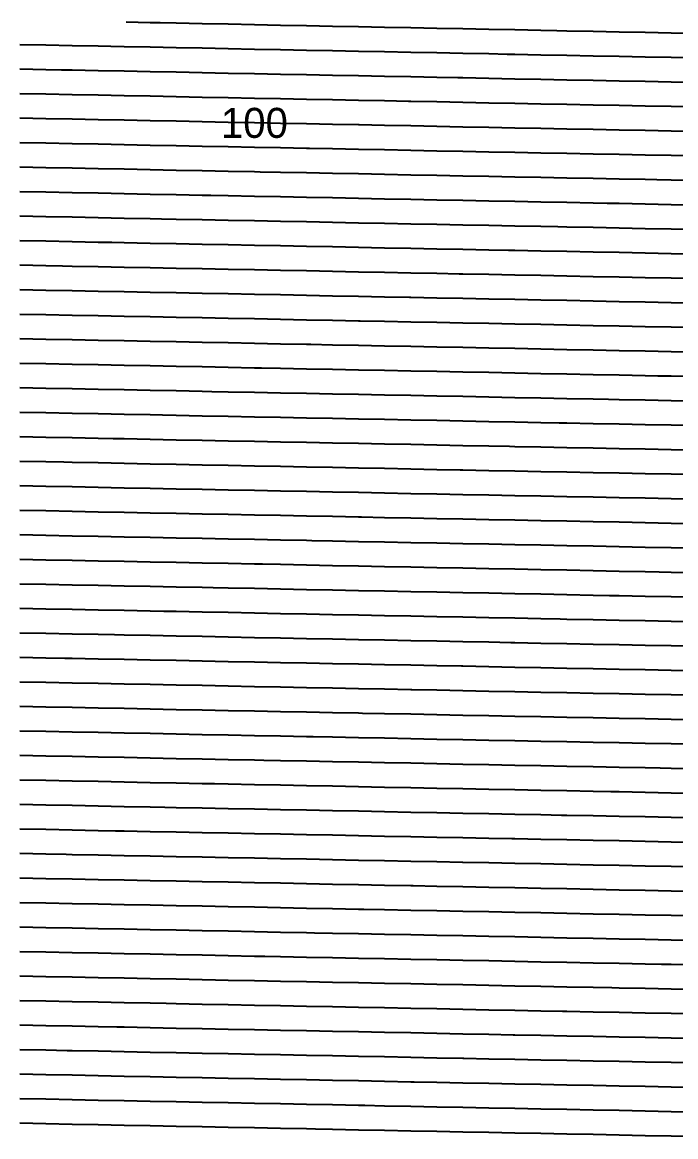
# Model space of a CAD drawing. Header units: metres. Extents: x 2416 to 4584, y 37 to 133.
# Drawn here: x 4137.8 to 4192.2, y 39.2 to 132 of the extents above; entities that cross this region are included whole.
import ezdxf
from ezdxf.enums import TextEntityAlignment as Align

# ---------------------------------------------------------------- set-up
doc = ezdxf.new("R2010")
doc.units = ezdxf.units.M
for name, color, linetype in [('Vs_100', 7, 'Continuous'), ('Vs_120', 7, 'Continuous'), ('Vs_140', 7, 'Continuous'), ('Vs_160', 7, 'Continuous'), ('Vs_180', 7, 'Continuous'), ('Vs_20', 7, 'Continuous'), ('Vs_200', 7, 'Continuous'), ('Vs_220', 7, 'Continuous'), ('Vs_240', 7, 'Continuous'), ('Vs_260', 7, 'Continuous'), ('Vs_280', 7, 'Continuous'), ('Vs_300', 7, 'Continuous'), ('Vs_320', 7, 'Continuous'), ('Vs_340', 7, 'Continuous'), ('Vs_360', 7, 'Continuous'), ('Vs_380', 7, 'Continuous'), ('Vs_40', 7, 'Continuous'), ('Vs_400', 7, 'Continuous'), ('Vs_420', 7, 'Continuous'), ('Vs_440', 7, 'Continuous'), ('Vs_460', 7, 'Continuous'), ('Vs_480', 7, 'Continuous'), ('Vs_500', 7, 'Continuous'), ('Vs_520', 7, 'Continuous'), ('Vs_540', 7, 'Continuous'), ('Vs_560', 7, 'Continuous'), ('Vs_580', 7, 'Continuous'), ('Vs_60', 7, 'Continuous'), ('Vs_600', 7, 'Continuous'), ('Vs_620', 7, 'Continuous'), ('Vs_640', 7, 'Continuous'), ('Vs_660', 7, 'Continuous'), ('Vs_680', 7, 'Continuous'), ('Vs_700', 7, 'Continuous'), ('Vs_720', 7, 'Continuous'), ('Vs_740', 7, 'Continuous'), ('Vs_760', 7, 'Continuous'), ('Vs_780', 7, 'Continuous'), ('Vs_80', 7, 'Continuous'), ('Vs_800', 7, 'Continuous'), ('Vs_820', 7, 'Continuous'), ('Vs_840', 7, 'Continuous'), ('Vs_860', 7, 'Continuous'), ('Vs_880', 7, 'Continuous'), ('Vs_900', 7, 'Continuous'), ('Vs_920', 7, 'Continuous')]:
    doc.layers.add(name, color=color, linetype=linetype)

msp = doc.modelspace()

# ---------------------------------------------------------------- linework, layer by layer
at = {"layer": 'Vs_100'}
msp.add_lwpolyline([(4193.948, 122.9), (4191.78, 122.943), (4189.612, 122.986), (4187.444, 123.029), (4185.275, 123.072), (4183.107, 123.115), (4180.939, 123.158), (4178.771, 123.2), (4176.603, 123.243), (4174.435, 123.286), (4172.267, 123.329), (4170.099, 123.372), (4167.931, 123.415), (4165.802, 123.457), (4165.763, 123.458), (4163.595, 123.501), (4161.427, 123.544), (4159.259, 123.587), (4157.091, 123.63), (4154.923, 123.673), (4152.754, 123.716), (4150.586, 123.759), (4148.418, 123.801), (4146.25, 123.844), (4144.082, 123.887), (4141.914, 123.93), (4139.746, 123.973), (4137.578, 124.016)], dxfattribs=at)
at = {"layer": 'Vs_120'}
msp.add_lwpolyline([(4193.948, 120.859), (4191.78, 120.902), (4189.612, 120.945), (4187.444, 120.988), (4185.275, 121.03), (4183.107, 121.073), (4180.939, 121.116), (4178.771, 121.159), (4176.603, 121.202), (4174.435, 121.245), (4172.267, 121.288), (4170.099, 121.331), (4167.931, 121.374), (4165.763, 121.417), (4163.595, 121.46), (4161.69, 121.497), (4161.427, 121.503), (4159.259, 121.546), (4157.091, 121.589), (4154.923, 121.631), (4152.754, 121.674), (4150.586, 121.717), (4148.418, 121.76), (4146.25, 121.803), (4144.082, 121.846), (4141.914, 121.889), (4139.746, 121.932), (4137.578, 121.975)], dxfattribs=at)
at = {"layer": 'Vs_140'}
msp.add_lwpolyline([(4193.948, 118.818), (4191.78, 118.86), (4190.571, 118.884), (4189.612, 118.903), (4187.444, 118.946), (4185.275, 118.989), (4183.107, 119.032), (4180.939, 119.075), (4178.771, 119.118), (4176.603, 119.161), (4174.435, 119.204), (4172.267, 119.247), (4170.099, 119.29), (4167.931, 119.333), (4165.763, 119.376), (4163.595, 119.419), (4161.427, 119.461), (4159.259, 119.504), (4157.578, 119.538), (4157.091, 119.547), (4154.923, 119.59), (4152.754, 119.633), (4150.586, 119.676), (4148.418, 119.719), (4146.25, 119.762), (4144.082, 119.805), (4141.914, 119.848), (4139.746, 119.891), (4137.578, 119.934)], dxfattribs=at)
at = {"layer": 'Vs_160'}
msp.add_lwpolyline([(4193.948, 116.776), (4191.78, 116.819), (4189.612, 116.862), (4187.444, 116.905), (4186.459, 116.925), (4185.275, 116.948), (4183.107, 116.991), (4180.939, 117.034), (4178.771, 117.077), (4176.603, 117.12), (4174.435, 117.163), (4172.267, 117.206), (4170.099, 117.249), (4167.931, 117.291), (4165.763, 117.334), (4163.595, 117.377), (4161.427, 117.42), (4159.259, 117.463), (4157.091, 117.506), (4154.923, 117.549), (4153.466, 117.578), (4152.754, 117.592), (4150.586, 117.635), (4148.418, 117.678), (4146.25, 117.721), (4144.082, 117.764), (4141.914, 117.807), (4139.746, 117.85), (4137.578, 117.892)], dxfattribs=at)
at = {"layer": 'Vs_180'}
msp.add_lwpolyline([(4193.948, 114.735), (4191.78, 114.778), (4189.612, 114.821), (4187.444, 114.864), (4185.275, 114.907), (4183.107, 114.95), (4182.347, 114.965), (4180.939, 114.993), (4178.771, 115.036), (4176.603, 115.079), (4174.435, 115.121), (4172.267, 115.164), (4170.099, 115.207), (4167.931, 115.25), (4165.763, 115.293), (4163.595, 115.336), (4161.427, 115.379), (4159.259, 115.422), (4157.091, 115.465), (4154.923, 115.508), (4152.754, 115.551), (4150.586, 115.594), (4149.354, 115.618), (4148.418, 115.637), (4146.25, 115.68), (4144.082, 115.722), (4141.914, 115.765), (4139.746, 115.808), (4137.578, 115.851)], dxfattribs=at)
at = {"layer": 'Vs_20'}
msp.add_lwpolyline([(4193.948, 131.065), (4191.78, 131.108), (4189.612, 131.151), (4187.444, 131.194), (4185.275, 131.237), (4183.107, 131.279), (4182.249, 131.296), (4180.939, 131.322), (4178.771, 131.365), (4176.603, 131.408), (4174.435, 131.451), (4172.267, 131.494), (4170.099, 131.537), (4167.931, 131.58), (4165.763, 131.623), (4163.595, 131.666), (4161.427, 131.709), (4159.259, 131.752), (4157.091, 131.795), (4154.923, 131.838), (4152.754, 131.88), (4150.586, 131.923), (4149.257, 131.95), (4148.418, 131.966), (4146.416, 132.006)], dxfattribs=at)
at = {"layer": 'Vs_200'}
msp.add_lwpolyline([(4193.948, 112.694), (4191.78, 112.737), (4189.612, 112.78), (4187.444, 112.823), (4185.275, 112.866), (4183.107, 112.909), (4180.939, 112.951), (4178.771, 112.994), (4178.235, 113.005), (4176.603, 113.037), (4174.435, 113.08), (4172.267, 113.123), (4170.099, 113.166), (4167.931, 113.209), (4165.763, 113.252), (4163.595, 113.295), (4161.427, 113.338), (4159.259, 113.381), (4157.091, 113.424), (4154.923, 113.467), (4152.754, 113.51), (4150.586, 113.552), (4148.418, 113.595), (4146.25, 113.638), (4145.242, 113.658), (4144.082, 113.681), (4141.914, 113.724), (4139.746, 113.767), (4137.578, 113.81)], dxfattribs=at)
at = {"layer": 'Vs_220'}
msp.add_lwpolyline([(4193.948, 110.653), (4191.78, 110.696), (4189.612, 110.739), (4187.444, 110.781), (4185.275, 110.824), (4183.107, 110.867), (4180.939, 110.91), (4178.771, 110.953), (4176.603, 110.996), (4174.435, 111.039), (4174.123, 111.045), (4172.267, 111.082), (4170.099, 111.125), (4167.931, 111.168), (4165.763, 111.211), (4163.595, 111.254), (4161.427, 111.297), (4159.259, 111.34), (4157.091, 111.382), (4154.923, 111.425), (4152.754, 111.468), (4150.586, 111.511), (4148.418, 111.554), (4146.25, 111.597), (4144.082, 111.64), (4141.914, 111.683), (4141.13, 111.698), (4139.746, 111.726), (4137.578, 111.769)], dxfattribs=at)
at = {"layer": 'Vs_240'}
msp.add_lwpolyline([(4193.948, 108.611), (4191.78, 108.654), (4189.612, 108.697), (4187.444, 108.74), (4185.275, 108.783), (4183.107, 108.826), (4180.939, 108.869), (4178.771, 108.912), (4176.603, 108.955), (4174.435, 108.998), (4172.267, 109.041), (4170.099, 109.084), (4170.011, 109.085), (4167.931, 109.127), (4165.763, 109.17), (4163.595, 109.212), (4161.427, 109.255), (4159.259, 109.298), (4157.091, 109.341), (4154.923, 109.384), (4152.754, 109.427), (4150.586, 109.47), (4148.418, 109.513), (4146.25, 109.556), (4144.082, 109.599), (4141.914, 109.642), (4139.746, 109.685), (4137.578, 109.728)], dxfattribs=at)
at = {"layer": 'Vs_260'}
msp.add_lwpolyline([(4193.948, 106.57), (4191.78, 106.613), (4189.612, 106.656), (4187.444, 106.699), (4185.275, 106.742), (4183.107, 106.785), (4180.939, 106.828), (4178.771, 106.871), (4176.603, 106.914), (4174.435, 106.957), (4172.267, 107), (4170.099, 107.042), (4167.931, 107.085), (4165.9, 107.126), (4165.763, 107.128), (4163.595, 107.171), (4161.427, 107.214), (4159.259, 107.257), (4157.091, 107.3), (4154.923, 107.343), (4152.754, 107.386), (4150.586, 107.429), (4148.418, 107.472), (4146.25, 107.515), (4144.082, 107.558), (4141.914, 107.601), (4139.746, 107.643), (4137.578, 107.686)], dxfattribs=at)
at = {"layer": 'Vs_280'}
msp.add_lwpolyline([(4193.948, 104.529), (4191.78, 104.572), (4189.612, 104.615), (4187.444, 104.658), (4185.275, 104.701), (4183.107, 104.744), (4180.939, 104.787), (4178.771, 104.83), (4176.603, 104.872), (4174.435, 104.915), (4172.267, 104.958), (4170.099, 105.001), (4167.931, 105.044), (4165.763, 105.087), (4163.595, 105.13), (4161.788, 105.166), (4161.427, 105.173), (4159.259, 105.216), (4157.091, 105.259), (4154.923, 105.302), (4152.754, 105.345), (4150.586, 105.388), (4148.418, 105.431), (4146.25, 105.473), (4144.082, 105.516), (4141.914, 105.559), (4139.746, 105.602), (4137.578, 105.645)], dxfattribs=at)
at = {"layer": 'Vs_300'}
msp.add_lwpolyline([(4193.948, 102.488), (4191.78, 102.531), (4190.669, 102.553), (4189.612, 102.574), (4187.444, 102.617), (4185.275, 102.66), (4183.107, 102.702), (4180.939, 102.745), (4178.771, 102.788), (4176.603, 102.831), (4174.435, 102.874), (4172.267, 102.917), (4170.099, 102.96), (4167.931, 103.003), (4165.763, 103.046), (4163.595, 103.089), (4161.427, 103.132), (4159.259, 103.175), (4157.676, 103.206), (4157.091, 103.218), (4154.923, 103.261), (4152.754, 103.303), (4150.586, 103.346), (4148.418, 103.389), (4146.25, 103.432), (4144.082, 103.475), (4141.914, 103.518), (4139.746, 103.561), (4137.578, 103.604)], dxfattribs=at)
at = {"layer": 'Vs_320'}
msp.add_lwpolyline([(4193.948, 100.447), (4191.78, 100.49), (4189.612, 100.532), (4187.444, 100.575), (4186.557, 100.593), (4185.275, 100.618), (4183.107, 100.661), (4180.939, 100.704), (4178.771, 100.747), (4176.603, 100.79), (4174.435, 100.833), (4172.267, 100.876), (4170.099, 100.919), (4167.931, 100.962), (4165.763, 101.005), (4163.595, 101.048), (4161.427, 101.091), (4159.259, 101.133), (4157.091, 101.176), (4154.923, 101.219), (4153.564, 101.246), (4152.754, 101.262), (4150.586, 101.305), (4148.418, 101.348), (4146.25, 101.391), (4144.082, 101.434), (4141.914, 101.477), (4139.746, 101.52), (4137.578, 101.563)], dxfattribs=at)
at = {"layer": 'Vs_340'}
msp.add_lwpolyline([(4193.948, 98.405), (4191.78, 98.448), (4189.612, 98.491), (4187.444, 98.534), (4185.275, 98.577), (4183.107, 98.62), (4182.445, 98.633), (4180.939, 98.663), (4178.771, 98.706), (4176.603, 98.749), (4174.435, 98.792), (4172.267, 98.835), (4170.099, 98.878), (4167.931, 98.921), (4165.763, 98.963), (4163.595, 99.006), (4161.427, 99.049), (4159.259, 99.092), (4157.091, 99.135), (4154.923, 99.178), (4152.754, 99.221), (4150.586, 99.264), (4149.452, 99.286), (4148.418, 99.307), (4146.25, 99.35), (4144.082, 99.393), (4141.914, 99.436), (4139.746, 99.479), (4137.578, 99.522)], dxfattribs=at)
at = {"layer": 'Vs_360'}
msp.add_lwpolyline([(4193.948, 96.364), (4191.78, 96.407), (4189.612, 96.45), (4187.444, 96.493), (4185.275, 96.536), (4183.107, 96.579), (4180.939, 96.622), (4178.771, 96.665), (4178.333, 96.673), (4176.603, 96.708), (4174.435, 96.751), (4172.267, 96.793), (4170.099, 96.836), (4167.931, 96.879), (4165.763, 96.922), (4163.595, 96.965), (4161.427, 97.008), (4159.259, 97.051), (4157.091, 97.094), (4154.923, 97.137), (4152.754, 97.18), (4150.586, 97.223), (4148.418, 97.266), (4146.25, 97.309), (4145.34, 97.327), (4144.082, 97.352), (4141.914, 97.394), (4139.746, 97.437), (4137.578, 97.48)], dxfattribs=at)
at = {"layer": 'Vs_380'}
msp.add_lwpolyline([(4193.948, 94.323), (4191.78, 94.366), (4189.612, 94.409), (4187.444, 94.452), (4185.275, 94.495), (4183.107, 94.538), (4180.939, 94.581), (4178.771, 94.623), (4176.603, 94.666), (4174.435, 94.709), (4174.221, 94.714), (4172.267, 94.752), (4170.099, 94.795), (4167.931, 94.838), (4165.763, 94.881), (4163.595, 94.924), (4161.427, 94.967), (4159.259, 95.01), (4157.091, 95.053), (4154.923, 95.096), (4152.754, 95.139), (4150.586, 95.182), (4148.418, 95.224), (4146.25, 95.267), (4144.082, 95.31), (4141.914, 95.353), (4141.228, 95.367), (4139.746, 95.396), (4137.578, 95.439)], dxfattribs=at)
at = {"layer": 'Vs_40'}
msp.add_lwpolyline([(4193.948, 129.024), (4191.78, 129.067), (4189.612, 129.109), (4187.444, 129.152), (4185.275, 129.195), (4183.107, 129.238), (4180.939, 129.281), (4178.771, 129.324), (4178.138, 129.337), (4176.603, 129.367), (4174.435, 129.41), (4172.267, 129.453), (4170.099, 129.496), (4167.931, 129.539), (4165.763, 129.582), (4163.595, 129.625), (4161.427, 129.668), (4159.259, 129.71), (4157.091, 129.753), (4154.923, 129.796), (4152.754, 129.839), (4150.586, 129.882), (4148.418, 129.925), (4146.25, 129.968), (4145.145, 129.99), (4144.082, 130.011), (4141.914, 130.054), (4139.746, 130.097), (4137.578, 130.14)], dxfattribs=at)
at = {"layer": 'Vs_400'}
msp.add_lwpolyline([(4193.948, 92.282), (4191.78, 92.325), (4189.612, 92.368), (4187.444, 92.411), (4185.275, 92.453), (4183.107, 92.496), (4180.939, 92.539), (4178.771, 92.582), (4176.603, 92.625), (4174.435, 92.668), (4172.267, 92.711), (4170.109, 92.754), (4170.099, 92.754), (4167.931, 92.797), (4165.763, 92.84), (4163.595, 92.883), (4161.427, 92.926), (4159.259, 92.969), (4157.091, 93.012), (4154.923, 93.054), (4152.754, 93.097), (4150.586, 93.14), (4148.418, 93.183), (4146.25, 93.226), (4144.082, 93.269), (4141.914, 93.312), (4139.746, 93.355), (4137.578, 93.398)], dxfattribs=at)
at = {"layer": 'Vs_420'}
msp.add_lwpolyline([(4193.948, 90.241), (4191.78, 90.283), (4189.612, 90.326), (4187.444, 90.369), (4185.275, 90.412), (4183.107, 90.455), (4180.939, 90.498), (4178.771, 90.541), (4176.603, 90.584), (4174.435, 90.627), (4172.267, 90.67), (4170.099, 90.713), (4167.931, 90.756), (4165.997, 90.794), (4165.763, 90.799), (4163.595, 90.842), (4161.427, 90.884), (4159.259, 90.927), (4157.091, 90.97), (4154.923, 91.013), (4152.754, 91.056), (4150.586, 91.099), (4148.418, 91.142), (4146.25, 91.185), (4144.082, 91.228), (4141.914, 91.271), (4139.746, 91.314), (4137.578, 91.357)], dxfattribs=at)
at = {"layer": 'Vs_440'}
msp.add_lwpolyline([(4193.948, 88.199), (4191.78, 88.242), (4189.612, 88.285), (4187.444, 88.328), (4185.275, 88.371), (4183.107, 88.414), (4180.939, 88.457), (4178.771, 88.5), (4176.603, 88.543), (4174.435, 88.586), (4172.267, 88.629), (4170.099, 88.672), (4167.931, 88.714), (4165.763, 88.757), (4163.595, 88.8), (4161.885, 88.834), (4161.427, 88.843), (4159.259, 88.886), (4157.091, 88.929), (4154.923, 88.972), (4152.754, 89.015), (4150.586, 89.058), (4148.418, 89.101), (4146.25, 89.144), (4144.082, 89.187), (4141.914, 89.23), (4139.746, 89.273), (4137.578, 89.315)], dxfattribs=at)
at = {"layer": 'Vs_460'}
msp.add_lwpolyline([(4193.948, 86.158), (4191.78, 86.201), (4190.766, 86.221), (4189.612, 86.244), (4187.444, 86.287), (4185.275, 86.33), (4183.107, 86.373), (4180.939, 86.416), (4178.771, 86.459), (4176.603, 86.502), (4174.435, 86.544), (4172.267, 86.587), (4170.099, 86.63), (4167.931, 86.673), (4165.763, 86.716), (4163.595, 86.759), (4161.427, 86.802), (4159.259, 86.845), (4157.773, 86.874), (4157.091, 86.888), (4154.923, 86.931), (4152.754, 86.974), (4150.586, 87.017), (4148.418, 87.06), (4146.25, 87.103), (4144.082, 87.145), (4141.914, 87.188), (4139.746, 87.231), (4137.578, 87.274)], dxfattribs=at)
at = {"layer": 'Vs_480'}
msp.add_lwpolyline([(4193.948, 84.117), (4191.78, 84.16), (4189.612, 84.203), (4187.444, 84.246), (4186.654, 84.261), (4185.275, 84.289), (4183.107, 84.332), (4180.939, 84.374), (4178.771, 84.417), (4176.603, 84.46), (4174.435, 84.503), (4172.267, 84.546), (4170.099, 84.589), (4167.931, 84.632), (4165.763, 84.675), (4163.595, 84.718), (4161.427, 84.761), (4159.259, 84.804), (4157.091, 84.847), (4154.923, 84.89), (4153.661, 84.915), (4152.754, 84.933), (4150.586, 84.975), (4148.418, 85.018), (4146.25, 85.061), (4144.082, 85.104), (4141.914, 85.147), (4139.746, 85.19), (4137.578, 85.233)], dxfattribs=at)
at = {"layer": 'Vs_500'}
msp.add_lwpolyline([(4193.948, 82.076), (4191.78, 82.119), (4189.612, 82.162), (4187.444, 82.204), (4185.275, 82.247), (4183.107, 82.29), (4182.542, 82.302), (4180.939, 82.333), (4178.771, 82.376), (4176.603, 82.419), (4174.435, 82.462), (4172.267, 82.505), (4170.099, 82.548), (4167.931, 82.591), (4165.763, 82.634), (4163.595, 82.677), (4161.427, 82.72), (4159.259, 82.763), (4157.091, 82.805), (4154.923, 82.848), (4152.754, 82.891), (4150.586, 82.934), (4149.55, 82.955), (4148.418, 82.977), (4146.25, 83.02), (4144.082, 83.063), (4141.914, 83.106), (4139.746, 83.149), (4137.578, 83.192)], dxfattribs=at)
at = {"layer": 'Vs_520'}
msp.add_lwpolyline([(4193.948, 80.034), (4191.78, 80.077), (4189.612, 80.12), (4187.444, 80.163), (4185.275, 80.206), (4183.107, 80.249), (4180.939, 80.292), (4178.771, 80.335), (4178.43, 80.342), (4176.603, 80.378), (4174.435, 80.421), (4172.267, 80.464), (4170.099, 80.507), (4167.931, 80.55), (4165.763, 80.593), (4163.595, 80.635), (4161.427, 80.678), (4159.259, 80.721), (4157.091, 80.764), (4154.923, 80.807), (4152.754, 80.85), (4150.586, 80.893), (4148.418, 80.936), (4146.25, 80.979), (4145.438, 80.995), (4144.082, 81.022), (4141.914, 81.065), (4139.746, 81.108), (4137.578, 81.151)], dxfattribs=at)
at = {"layer": 'Vs_540'}
msp.add_lwpolyline([(4193.948, 77.993), (4191.78, 78.036), (4189.612, 78.079), (4187.444, 78.122), (4185.275, 78.165), (4183.107, 78.208), (4180.939, 78.251), (4178.771, 78.294), (4176.603, 78.337), (4174.435, 78.38), (4174.319, 78.382), (4172.267, 78.423), (4170.099, 78.465), (4167.931, 78.508), (4165.763, 78.551), (4163.595, 78.594), (4161.427, 78.637), (4159.259, 78.68), (4157.091, 78.723), (4154.923, 78.766), (4152.754, 78.809), (4150.586, 78.852), (4148.418, 78.895), (4146.25, 78.938), (4144.082, 78.981), (4141.914, 79.024), (4141.326, 79.035), (4139.746, 79.066), (4137.578, 79.109)], dxfattribs=at)
at = {"layer": 'Vs_560'}
msp.add_lwpolyline([(4193.948, 75.952), (4191.78, 75.995), (4189.612, 76.038), (4187.444, 76.081), (4185.275, 76.124), (4183.107, 76.167), (4180.939, 76.21), (4178.771, 76.253), (4176.603, 76.295), (4174.435, 76.338), (4172.267, 76.381), (4170.207, 76.422), (4170.099, 76.424), (4167.931, 76.467), (4165.763, 76.51), (4163.595, 76.553), (4161.427, 76.596), (4159.259, 76.639), (4157.091, 76.682), (4154.923, 76.725), (4152.754, 76.768), (4150.586, 76.811), (4148.418, 76.854), (4146.25, 76.896), (4144.082, 76.939), (4141.914, 76.982), (4139.746, 77.025), (4137.578, 77.068)], dxfattribs=at)
at = {"layer": 'Vs_580'}
msp.add_lwpolyline([(4193.948, 73.911), (4191.78, 73.954), (4189.612, 73.997), (4187.444, 74.04), (4185.275, 74.083), (4183.107, 74.125), (4180.939, 74.168), (4178.771, 74.211), (4176.603, 74.254), (4174.435, 74.297), (4172.267, 74.34), (4170.099, 74.383), (4167.931, 74.426), (4166.095, 74.462), (4165.763, 74.469), (4163.595, 74.512), (4161.427, 74.555), (4159.259, 74.598), (4157.091, 74.641), (4154.923, 74.684), (4152.754, 74.726), (4150.586, 74.769), (4148.418, 74.812), (4146.25, 74.855), (4144.082, 74.898), (4141.914, 74.941), (4139.746, 74.984), (4137.578, 75.027)], dxfattribs=at)
at = {"layer": 'Vs_60'}
msp.add_lwpolyline([(4193.948, 126.982), (4191.78, 127.025), (4189.612, 127.068), (4187.444, 127.111), (4185.275, 127.154), (4183.107, 127.197), (4180.939, 127.24), (4178.771, 127.283), (4176.603, 127.326), (4174.435, 127.369), (4174.026, 127.377), (4172.267, 127.412), (4170.099, 127.455), (4167.931, 127.498), (4165.763, 127.54), (4163.595, 127.583), (4161.427, 127.626), (4159.259, 127.669), (4157.091, 127.712), (4154.923, 127.755), (4152.754, 127.798), (4150.586, 127.841), (4148.418, 127.884), (4146.25, 127.927), (4144.082, 127.97), (4141.914, 128.013), (4141.033, 128.03), (4139.746, 128.056), (4137.578, 128.099)], dxfattribs=at)
at = {"layer": 'Vs_600'}
msp.add_lwpolyline([(4193.948, 71.87), (4191.78, 71.913), (4189.612, 71.955), (4187.444, 71.998), (4185.275, 72.041), (4183.107, 72.084), (4180.939, 72.127), (4178.771, 72.17), (4176.603, 72.213), (4174.435, 72.256), (4172.267, 72.299), (4170.099, 72.342), (4167.931, 72.385), (4165.763, 72.428), (4163.595, 72.471), (4161.983, 72.503), (4161.427, 72.514), (4159.259, 72.556), (4157.091, 72.599), (4154.923, 72.642), (4152.754, 72.685), (4150.586, 72.728), (4148.418, 72.771), (4146.25, 72.814), (4144.082, 72.857), (4141.914, 72.9), (4139.746, 72.943), (4137.578, 72.986)], dxfattribs=at)
at = {"layer": 'Vs_620'}
msp.add_lwpolyline([(4193.948, 69.828), (4191.78, 69.871), (4190.864, 69.889), (4189.612, 69.914), (4187.444, 69.957), (4185.275, 70), (4183.107, 70.043), (4180.939, 70.086), (4178.771, 70.129), (4176.603, 70.172), (4174.435, 70.215), (4172.267, 70.258), (4170.099, 70.301), (4167.931, 70.344), (4165.763, 70.386), (4163.595, 70.429), (4161.427, 70.472), (4159.259, 70.515), (4157.871, 70.543), (4157.091, 70.558), (4154.923, 70.601), (4152.754, 70.644), (4150.586, 70.687), (4148.418, 70.73), (4146.25, 70.773), (4144.082, 70.816), (4141.914, 70.859), (4139.746, 70.902), (4137.578, 70.945)], dxfattribs=at)
at = {"layer": 'Vs_640'}
msp.add_lwpolyline([(4193.948, 67.787), (4191.78, 67.83), (4189.612, 67.873), (4187.444, 67.916), (4186.752, 67.93), (4185.275, 67.959), (4183.107, 68.002), (4180.939, 68.045), (4178.771, 68.088), (4176.603, 68.131), (4174.435, 68.174), (4172.267, 68.216), (4170.099, 68.259), (4167.931, 68.302), (4165.763, 68.345), (4163.595, 68.388), (4161.427, 68.431), (4159.259, 68.474), (4157.091, 68.517), (4154.923, 68.56), (4153.759, 68.583), (4152.754, 68.603), (4150.586, 68.646), (4148.418, 68.689), (4146.25, 68.732), (4144.082, 68.775), (4141.914, 68.817), (4139.746, 68.86), (4137.578, 68.903)], dxfattribs=at)
at = {"layer": 'Vs_660'}
msp.add_lwpolyline([(4193.948, 65.746), (4191.78, 65.789), (4189.612, 65.832), (4187.444, 65.875), (4185.275, 65.918), (4183.107, 65.961), (4182.64, 65.97), (4180.939, 66.004), (4178.771, 66.046), (4176.603, 66.089), (4174.435, 66.132), (4172.267, 66.175), (4170.099, 66.218), (4167.931, 66.261), (4165.763, 66.304), (4163.595, 66.347), (4161.427, 66.39), (4159.259, 66.433), (4157.091, 66.476), (4154.923, 66.519), (4152.754, 66.562), (4150.586, 66.605), (4149.647, 66.623), (4148.418, 66.647), (4146.25, 66.69), (4144.082, 66.733), (4141.914, 66.776), (4139.746, 66.819), (4137.578, 66.862)], dxfattribs=at)
at = {"layer": 'Vs_680'}
msp.add_lwpolyline([(4193.948, 63.705), (4191.78, 63.748), (4189.612, 63.791), (4187.444, 63.834), (4185.275, 63.876), (4183.107, 63.919), (4180.939, 63.962), (4178.771, 64.005), (4178.528, 64.01), (4176.603, 64.048), (4174.435, 64.091), (4172.267, 64.134), (4170.099, 64.177), (4167.931, 64.22), (4165.763, 64.263), (4163.595, 64.306), (4161.427, 64.349), (4159.259, 64.392), (4157.091, 64.435), (4154.923, 64.477), (4152.754, 64.52), (4150.586, 64.563), (4148.418, 64.606), (4146.25, 64.649), (4145.535, 64.663), (4144.082, 64.692), (4141.914, 64.735), (4139.746, 64.778), (4137.578, 64.821)], dxfattribs=at)
at = {"layer": 'Vs_700'}
msp.add_lwpolyline([(4193.948, 61.664), (4191.78, 61.706), (4189.612, 61.749), (4187.444, 61.792), (4185.275, 61.835), (4183.107, 61.878), (4180.939, 61.921), (4178.771, 61.964), (4176.603, 62.007), (4174.435, 62.05), (4174.416, 62.05), (4172.267, 62.093), (4170.099, 62.136), (4167.931, 62.179), (4165.763, 62.222), (4163.595, 62.265), (4161.427, 62.307), (4159.259, 62.35), (4157.091, 62.393), (4154.923, 62.436), (4152.754, 62.479), (4150.586, 62.522), (4148.418, 62.565), (4146.25, 62.608), (4144.082, 62.651), (4141.914, 62.694), (4141.423, 62.704), (4139.746, 62.737), (4137.578, 62.78)], dxfattribs=at)
at = {"layer": 'Vs_720'}
msp.add_lwpolyline([(4193.948, 59.622), (4191.78, 59.665), (4189.612, 59.708), (4187.444, 59.751), (4185.275, 59.794), (4183.107, 59.837), (4180.939, 59.88), (4178.771, 59.923), (4176.603, 59.966), (4174.435, 60.009), (4172.267, 60.052), (4170.304, 60.09), (4170.099, 60.095), (4167.931, 60.137), (4165.763, 60.18), (4163.595, 60.223), (4161.427, 60.266), (4159.259, 60.309), (4157.091, 60.352), (4154.923, 60.395), (4152.754, 60.438), (4150.586, 60.481), (4148.418, 60.524), (4146.25, 60.567), (4144.082, 60.61), (4141.914, 60.653), (4139.746, 60.696), (4137.578, 60.738)], dxfattribs=at)
at = {"layer": 'Vs_740'}
msp.add_lwpolyline([(4193.948, 57.581), (4191.78, 57.624), (4189.612, 57.667), (4187.444, 57.71), (4185.275, 57.753), (4183.107, 57.796), (4180.939, 57.839), (4178.771, 57.882), (4176.603, 57.925), (4174.435, 57.967), (4172.267, 58.01), (4170.099, 58.053), (4167.931, 58.096), (4166.192, 58.131), (4165.763, 58.139), (4163.595, 58.182), (4161.427, 58.225), (4159.259, 58.268), (4157.091, 58.311), (4154.923, 58.354), (4152.754, 58.397), (4150.586, 58.44), (4148.418, 58.483), (4146.25, 58.526), (4144.082, 58.568), (4141.914, 58.611), (4139.746, 58.654), (4137.578, 58.697)], dxfattribs=at)
at = {"layer": 'Vs_760'}
msp.add_lwpolyline([(4193.948, 55.54), (4191.78, 55.583), (4189.612, 55.626), (4187.444, 55.669), (4185.275, 55.712), (4183.107, 55.755), (4180.939, 55.797), (4178.771, 55.84), (4176.603, 55.883), (4174.435, 55.926), (4172.267, 55.969), (4170.099, 56.012), (4167.931, 56.055), (4165.763, 56.098), (4163.595, 56.141), (4162.081, 56.171), (4161.427, 56.184), (4159.259, 56.227), (4157.091, 56.27), (4154.923, 56.313), (4152.754, 56.356), (4150.586, 56.398), (4148.418, 56.441), (4146.25, 56.484), (4144.082, 56.527), (4141.914, 56.57), (4139.746, 56.613), (4137.578, 56.656)], dxfattribs=at)
at = {"layer": 'Vs_780'}
msp.add_lwpolyline([(4193.948, 53.499), (4191.78, 53.542), (4190.961, 53.558), (4189.612, 53.585), (4187.444, 53.627), (4185.275, 53.67), (4183.107, 53.713), (4180.939, 53.756), (4178.771, 53.799), (4176.603, 53.842), (4174.435, 53.885), (4172.267, 53.928), (4170.099, 53.971), (4167.931, 54.014), (4165.763, 54.057), (4163.595, 54.1), (4161.427, 54.143), (4159.259, 54.186), (4157.969, 54.211), (4157.091, 54.228), (4154.923, 54.271), (4152.754, 54.314), (4150.586, 54.357), (4148.418, 54.4), (4146.25, 54.443), (4144.082, 54.486), (4141.914, 54.529), (4139.746, 54.572), (4137.578, 54.615)], dxfattribs=at)
at = {"layer": 'Vs_80'}
msp.add_lwpolyline([(4193.948, 124.941), (4191.78, 124.984), (4189.612, 125.027), (4187.444, 125.07), (4185.275, 125.113), (4183.107, 125.156), (4180.939, 125.199), (4178.771, 125.242), (4176.603, 125.285), (4174.435, 125.328), (4172.267, 125.37), (4170.099, 125.413), (4169.914, 125.417), (4167.931, 125.456), (4165.763, 125.499), (4163.595, 125.542), (4161.427, 125.585), (4159.259, 125.628), (4157.091, 125.671), (4154.923, 125.714), (4152.754, 125.757), (4150.586, 125.8), (4148.418, 125.843), (4146.25, 125.886), (4144.082, 125.929), (4141.914, 125.971), (4139.746, 126.014), (4137.578, 126.057)], dxfattribs=at)
at = {"layer": 'Vs_800'}
msp.add_lwpolyline([(4193.948, 51.457), (4191.78, 51.5), (4189.612, 51.543), (4187.444, 51.586), (4186.85, 51.598), (4185.275, 51.629), (4183.107, 51.672), (4180.939, 51.715), (4178.771, 51.758), (4176.603, 51.801), (4174.435, 51.844), (4172.267, 51.887), (4170.099, 51.93), (4167.931, 51.973), (4165.763, 52.016), (4163.595, 52.058), (4161.427, 52.101), (4159.259, 52.144), (4157.091, 52.187), (4154.923, 52.23), (4153.857, 52.251), (4152.754, 52.273), (4150.586, 52.316), (4148.418, 52.359), (4146.25, 52.402), (4144.082, 52.445), (4141.914, 52.488), (4139.746, 52.531), (4137.578, 52.574)], dxfattribs=at)
at = {"layer": 'Vs_820'}
msp.add_lwpolyline([(4193.948, 49.416), (4191.78, 49.459), (4189.612, 49.502), (4187.444, 49.545), (4185.275, 49.588), (4183.107, 49.631), (4182.738, 49.638), (4180.939, 49.674), (4178.771, 49.717), (4176.603, 49.76), (4174.435, 49.803), (4172.267, 49.846), (4170.099, 49.888), (4167.931, 49.931), (4165.763, 49.974), (4163.595, 50.017), (4161.427, 50.06), (4159.259, 50.103), (4157.091, 50.146), (4154.923, 50.189), (4152.754, 50.232), (4150.586, 50.275), (4149.745, 50.291), (4148.418, 50.318), (4146.25, 50.361), (4144.082, 50.404), (4141.914, 50.447), (4139.746, 50.489), (4137.578, 50.532)], dxfattribs=at)
at = {"layer": 'Vs_840'}
msp.add_lwpolyline([(4193.948, 47.375), (4191.78, 47.418), (4189.612, 47.461), (4187.444, 47.504), (4185.275, 47.547), (4183.107, 47.59), (4180.939, 47.633), (4178.771, 47.676), (4178.626, 47.678), (4176.603, 47.718), (4174.435, 47.761), (4172.267, 47.804), (4170.099, 47.847), (4167.931, 47.89), (4165.763, 47.933), (4163.595, 47.976), (4161.427, 48.019), (4159.259, 48.062), (4157.091, 48.105), (4154.923, 48.148), (4152.754, 48.191), (4150.586, 48.234), (4148.418, 48.277), (4146.25, 48.319), (4145.633, 48.332), (4144.082, 48.362), (4141.914, 48.405), (4139.746, 48.448), (4137.578, 48.491)], dxfattribs=at)
at = {"layer": 'Vs_860'}
msp.add_lwpolyline([(4193.948, 45.334), (4191.78, 45.377), (4189.612, 45.42), (4187.444, 45.463), (4185.275, 45.506), (4183.107, 45.548), (4180.939, 45.591), (4178.771, 45.634), (4176.603, 45.677), (4174.514, 45.719), (4174.435, 45.72), (4172.267, 45.763), (4170.099, 45.806), (4167.931, 45.849), (4165.763, 45.892), (4163.595, 45.935), (4161.427, 45.978), (4159.259, 46.021), (4157.091, 46.064), (4154.923, 46.107), (4152.754, 46.149), (4150.586, 46.192), (4148.418, 46.235), (4146.25, 46.278), (4144.082, 46.321), (4141.914, 46.364), (4141.521, 46.372), (4139.746, 46.407), (4137.578, 46.45)], dxfattribs=at)
at = {"layer": 'Vs_880'}
msp.add_lwpolyline([(4193.948, 43.293), (4191.78, 43.336), (4189.612, 43.378), (4187.444, 43.421), (4185.275, 43.464), (4183.107, 43.507), (4180.939, 43.55), (4178.771, 43.593), (4176.603, 43.636), (4174.435, 43.679), (4172.267, 43.722), (4170.402, 43.759), (4170.099, 43.765), (4167.931, 43.808), (4165.763, 43.851), (4163.595, 43.894), (4161.427, 43.937), (4159.259, 43.979), (4157.091, 44.022), (4154.923, 44.065), (4152.754, 44.108), (4150.586, 44.151), (4148.418, 44.194), (4146.25, 44.237), (4144.082, 44.28), (4141.914, 44.323), (4139.746, 44.366), (4137.578, 44.409)], dxfattribs=at)
at = {"layer": 'Vs_900'}
msp.add_lwpolyline([(4193.948, 41.251), (4191.78, 41.294), (4189.612, 41.337), (4187.444, 41.38), (4185.275, 41.423), (4183.107, 41.466), (4180.939, 41.509), (4178.771, 41.552), (4176.603, 41.595), (4174.435, 41.638), (4172.267, 41.681), (4170.099, 41.724), (4167.931, 41.767), (4166.29, 41.799), (4165.763, 41.809), (4163.595, 41.852), (4161.427, 41.895), (4159.259, 41.938), (4157.091, 41.981), (4154.923, 42.024), (4152.754, 42.067), (4150.586, 42.11), (4148.418, 42.153), (4146.25, 42.196), (4144.082, 42.239), (4141.914, 42.282), (4139.746, 42.325), (4137.578, 42.368)], dxfattribs=at)
at = {"layer": 'Vs_920'}
msp.add_lwpolyline([(4193.948, 39.21), (4191.78, 39.253), (4189.612, 39.296), (4187.444, 39.339), (4185.275, 39.382), (4183.107, 39.425), (4180.939, 39.468), (4178.771, 39.511), (4176.603, 39.554), (4174.435, 39.597), (4172.267, 39.639), (4170.099, 39.682), (4167.931, 39.725), (4165.763, 39.768), (4163.595, 39.811), (4162.178, 39.839), (4161.427, 39.854), (4159.259, 39.897), (4157.091, 39.94), (4154.923, 39.983), (4152.754, 40.026), (4150.586, 40.069), (4148.418, 40.112), (4146.25, 40.155), (4144.082, 40.198), (4141.914, 40.24), (4139.746, 40.283), (4137.578, 40.326)], dxfattribs=at)

# ---------------------------------------------------------------- texts
at = {"layer": 'Vs_100'}
msp.add_text('100', height=2.5, dxfattribs=at).set_placement((4157.091, 123.63), align=Align.MIDDLE_CENTER)

doc.saveas('drawing.dxf')
